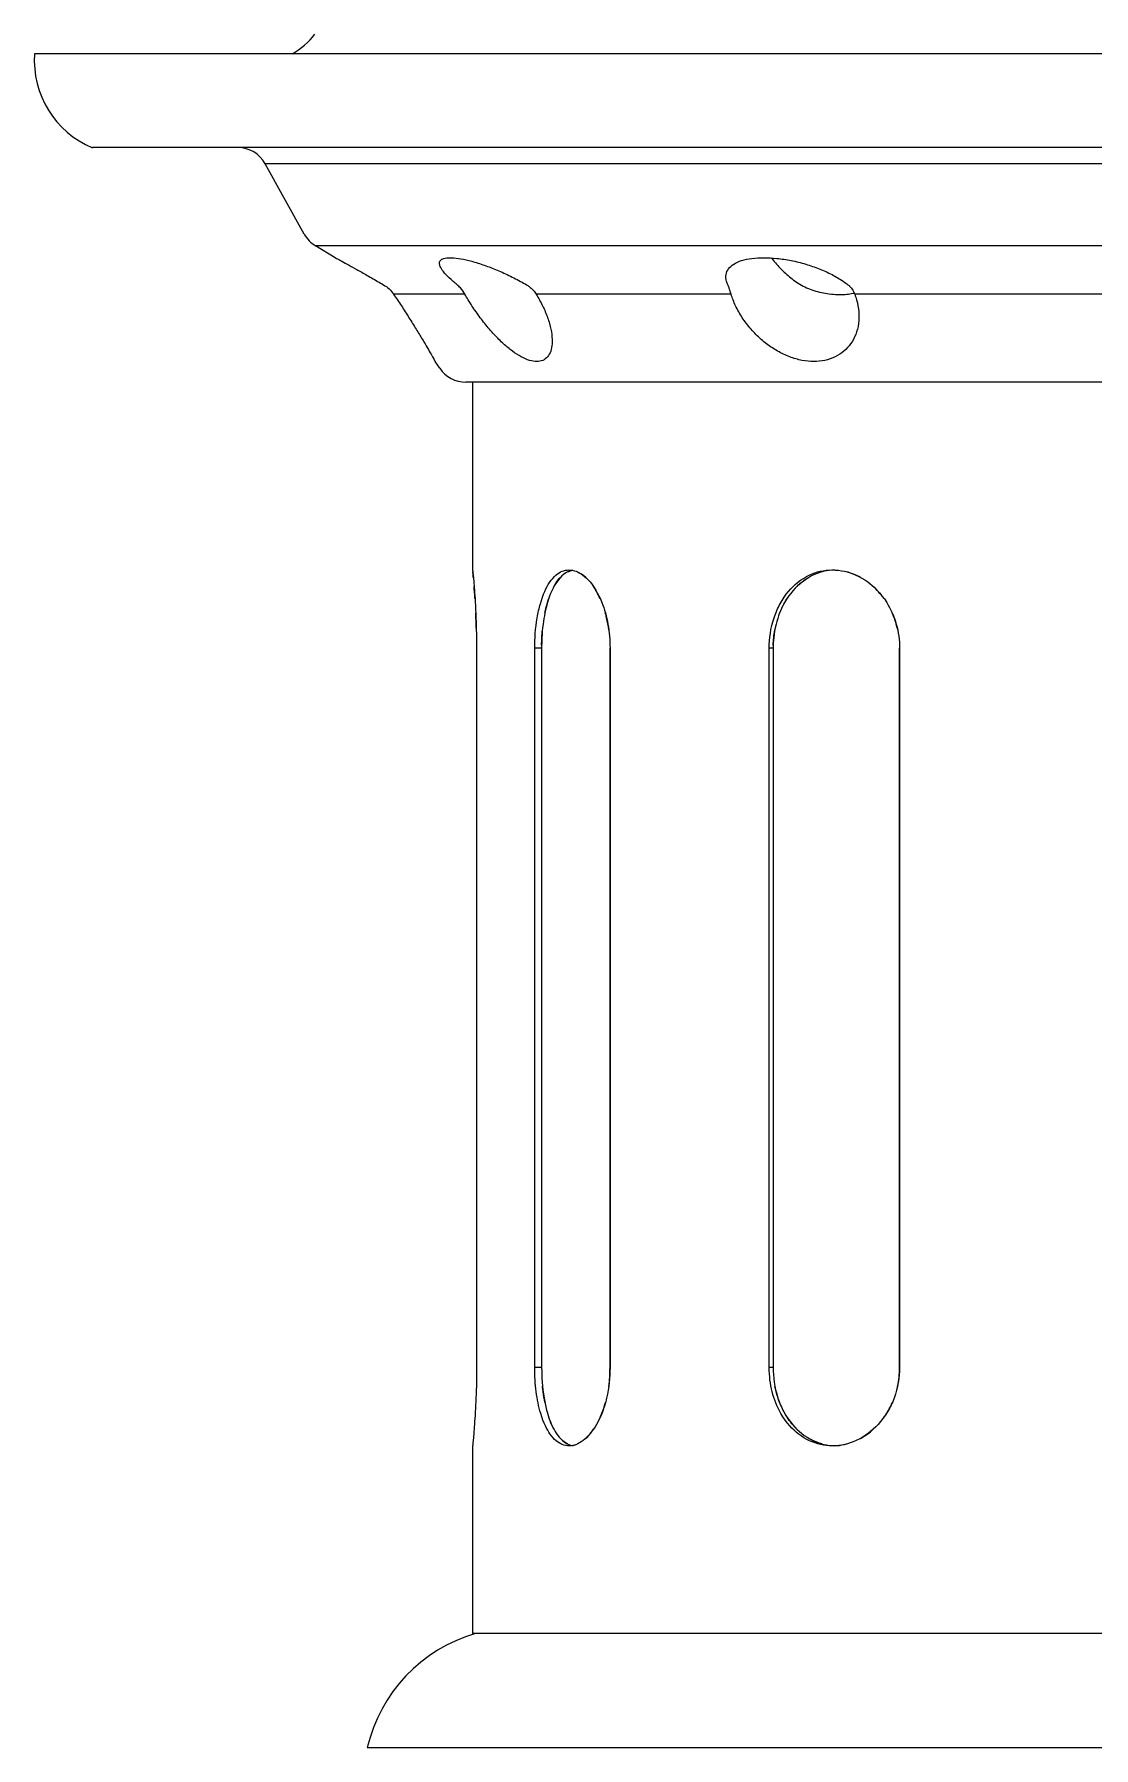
# Model space of a CAD drawing. Header units: millimetres. Extents: x 0 to 13338, y 0 to 11580.
# Drawn here: x 8103.3 to 8171, y 5300.3 to 5409.9 of the extents above; entities that cross this region are included whole.
import ezdxf

# ---------------------------------------------------------------- set-up
doc = ezdxf.new("R2010")
doc.units = ezdxf.units.MM
doc.layers.add('dwgmodels.com', color=250, linetype='Continuous')

# ---------------------------------------------------------------- blocks, each defined once
blk = doc.blocks.new('Public Light 9_side_dwgmodels.com')
at = {"color": 0}
for p, q in [((73.97, 4697.81), (-74.03, 4697.81)), ((73.97, 4697.81), (-74.03, 4697.81)), ((70.26, 4691.81), (-70.33, 4691.81)), ((70.26, 4691.81), (-70.33, 4691.81)), ((59.23, 4690.78), (-59.3, 4690.78)), ((59.23, 4690.78), (-59.3, 4690.78)), ((-56.79, 4686.28), (-59.3, 4690.78)), ((56.01, 4685.53), (-56.07, 4685.53)), ((56.01, 4685.53), (-56.07, 4685.53)), ((-54.81, 4684.77), (-56.07, 4685.53)), ((-46.52, 4682.43), (-51.08, 4682.43)), ((-46.52, 4682.43), (-51.08, 4682.43)), ((-29.51, 4682.43), (-41.96, 4682.43)), ((-29.51, 4682.43), (-41.96, 4682.43)), ((-4.59, 4682.43), (-21.61, 4682.43)), ((-4.59, 4682.43), (-21.61, 4682.43)), ((-48.13, 4677.7), (-48.42, 4678.13)), ((46.4, 4676.81), (-46.46, 4676.81)), ((46.4, 4676.81), (-46.46, 4676.81)), ((-46.03, 4676.81), (-46.03, 4664.81)), ((-45.78, 4659.81), (-45.78, 4613.81)), ((-45.78, 4659.81), (-45.78, 4613.81)), ((-41.62, 4659.81), (-42.06, 4659.81)), ((-41.62, 4659.81), (-42.06, 4659.81)), ((-42.06, 4613.81), (-42.06, 4659.81)), ((-42.06, 4613.81), (-42.06, 4659.81)), ((-41.62, 4659.81), (-41.62, 4613.81)), ((-41.62, 4659.81), (-41.62, 4613.81)), ((-37.25, 4659.81), (-37.25, 4613.81)), ((-37.25, 4659.81), (-37.25, 4659.81)), ((-37.25, 4659.81), (-37.25, 4659.81)), ((-37.25, 4613.81), (-37.25, 4659.81)), ((-37.25, 4659.81), (-37.25, 4613.81)), ((-37.25, 4613.81), (-37.25, 4659.81)), ((-26.82, 4659.81), (-27.07, 4659.81)), ((-27.07, 4613.81), (-27.07, 4659.81)), ((-26.82, 4659.81), (-27.07, 4659.81)), ((-27.07, 4613.81), (-27.07, 4659.81)), ((-26.82, 4659.81), (-26.82, 4613.81)), ((-26.82, 4659.81), (-26.82, 4613.81)), ((-18.74, 4659.81), (-18.74, 4659.81)), ((-18.74, 4613.81), (-18.74, 4659.81)), ((-18.74, 4659.81), (-18.74, 4613.81)), ((-18.74, 4659.81), (-18.74, 4659.81)), ((-18.74, 4659.81), (-18.74, 4613.81)), ((-18.74, 4613.81), (-18.74, 4659.81)), ((-41.62, 4613.81), (-42.06, 4613.81)), ((-41.62, 4613.81), (-42.06, 4613.81)), ((-37.25, 4613.81), (-37.25, 4613.81)), ((-37.25, 4613.81), (-37.25, 4613.81)), ((-26.82, 4613.81), (-27.07, 4613.81)), ((-26.82, 4613.81), (-27.07, 4613.81)), ((-18.74, 4613.81), (-18.74, 4613.81)), ((-18.74, 4613.81), (-18.74, 4613.81)), ((-46.03, 4608.81), (-46.03, 4596.81)), ((45.97, 4596.81), (-46.03, 4596.81)), ((45.97, 4596.81), (-46.03, 4596.81)), ((52.7, 4589.51), (-52.77, 4589.51)), ((52.7, 4589.51), (-52.77, 4589.51))]:
    blk.add_line(p, q, dxfattribs=at)
for centre, radius, start, end in [((-60.04, 4702.15), 5, 299.7296, 321.8332), ((-67.98, 4697.4), 6.07, 176.1674, 247.1977), ((-61.04, 4689.81), 2, 29.0581, 90), ((-55.05, 4687.25), 2, 209.0581, 239.0362), ((-46.46, 4678.81), 2, 213.6901, 270), ((-43.03, 4587.22), 10, 106.4102, 166.732)]:
    blk.add_arc(centre, radius, start, end, dxfattribs=at)
for points, knots in [([(-54.81, 4684.77), (-54.81, 4684.77), (-54.78, 4684.76), (-54.67, 4684.7), (-54.58, 4684.65), (-54.36, 4684.53), (-54.22, 4684.45), (-53.89, 4684.27), (-53.71, 4684.17), (-53.32, 4683.95), (-53.1, 4683.83), (-52.62, 4683.56), (-52.37, 4683.41), (-51.98, 4683.19), (-51.86, 4683.11), (-51.73, 4683.04)], [20.347716, 20.347716, 20.347716, 20.347716, 21.254439, 21.254439, 22.161163, 22.161163, 23.067886, 23.067886, 23.97461, 23.97461, 24.885748, 24.885748, 25.796886, 25.796886, 26.225618, 26.225618, 26.225618, 26.225618]), ([(-54.81, 4684.77), (-54.81, 4684.77), (-54.78, 4684.76), (-54.67, 4684.7), (-54.58, 4684.65), (-54.36, 4684.53), (-54.22, 4684.45), (-53.89, 4684.27), (-53.71, 4684.17), (-53.32, 4683.95), (-53.1, 4683.83), (-52.62, 4683.56), (-52.37, 4683.41), (-51.98, 4683.19), (-51.86, 4683.11), (-51.73, 4683.04)], [20.347716, 20.347716, 20.347716, 20.347716, 21.254439, 21.254439, 22.161163, 22.161163, 23.067886, 23.067886, 23.97461, 23.97461, 24.885748, 24.885748, 25.796886, 25.796886, 26.225618, 26.225618, 26.225618, 26.225618]), ([(-47.02, 4683.04), (-47.11, 4683.11), (-47.2, 4683.19), (-47.46, 4683.41), (-47.61, 4683.56), (-47.86, 4683.83), (-47.96, 4683.95), (-48.09, 4684.17), (-48.13, 4684.27), (-48.16, 4684.45), (-48.14, 4684.53), (-48.04, 4684.65), (-47.97, 4684.7), (-47.76, 4684.76), (-47.62, 4684.77), (-47.32, 4684.77), (-47.14, 4684.76), (-46.73, 4684.7), (-46.51, 4684.65), (-46.02, 4684.53), (-45.76, 4684.45), (-45.22, 4684.27), (-44.94, 4684.17), (-44.4, 4683.95), (-44.12, 4683.83), (-43.54, 4683.56), (-43.25, 4683.41), (-42.84, 4683.19), (-42.71, 4683.11), (-42.58, 4683.04)], [14.469813, 14.469813, 14.469813, 14.469813, 14.898545, 14.898545, 15.809683, 15.809683, 16.720821, 16.720821, 17.627545, 17.627545, 18.534268, 18.534268, 19.440992, 19.440992, 20.347716, 20.347716, 21.254439, 21.254439, 22.161163, 22.161163, 23.067886, 23.067886, 23.97461, 23.97461, 24.885748, 24.885748, 25.796886, 25.796886, 26.225618, 26.225618, 26.225618, 26.225618]), ([(-47.02, 4683.04), (-47.11, 4683.11), (-47.2, 4683.19), (-47.46, 4683.41), (-47.61, 4683.56), (-47.86, 4683.83), (-47.96, 4683.95), (-48.09, 4684.17), (-48.13, 4684.27), (-48.16, 4684.45), (-48.14, 4684.53), (-48.04, 4684.65), (-47.97, 4684.7), (-47.76, 4684.76), (-47.62, 4684.77), (-47.32, 4684.77), (-47.14, 4684.76), (-46.73, 4684.7), (-46.51, 4684.65), (-46.02, 4684.53), (-45.76, 4684.45), (-45.22, 4684.27), (-44.94, 4684.17), (-44.4, 4683.95), (-44.12, 4683.83), (-43.54, 4683.56), (-43.25, 4683.41), (-42.84, 4683.19), (-42.71, 4683.11), (-42.58, 4683.04)], [14.469813, 14.469813, 14.469813, 14.469813, 14.898545, 14.898545, 15.809683, 15.809683, 16.720821, 16.720821, 17.627545, 17.627545, 18.534268, 18.534268, 19.440992, 19.440992, 20.347716, 20.347716, 21.254439, 21.254439, 22.161163, 22.161163, 23.067886, 23.067886, 23.97461, 23.97461, 24.885748, 24.885748, 25.796886, 25.796886, 26.225618, 26.225618, 26.225618, 26.225618]), ([(-29.72, 4683.04), (-29.76, 4683.11), (-29.78, 4683.19), (-29.84, 4683.41), (-29.85, 4683.56), (-29.81, 4683.83), (-29.75, 4683.95), (-29.59, 4684.17), (-29.48, 4684.27), (-29.2, 4684.45), (-29.03, 4684.53), (-28.64, 4684.65), (-28.42, 4684.7), (-27.94, 4684.76), (-27.68, 4684.77), (-27.16, 4684.77), (-26.88, 4684.76), (-26.28, 4684.7), (-25.98, 4684.65), (-25.36, 4684.53), (-25.04, 4684.45), (-24.44, 4684.27), (-24.15, 4684.17), (-23.6, 4683.95), (-23.32, 4683.83), (-22.8, 4683.56), (-22.56, 4683.41), (-22.23, 4683.19), (-22.13, 4683.11), (-22.04, 4683.04)], [14.469813, 14.469813, 14.469813, 14.469813, 14.898545, 14.898545, 15.809683, 15.809683, 16.720821, 16.720821, 17.627545, 17.627545, 18.534268, 18.534268, 19.440992, 19.440992, 20.347716, 20.347716, 21.254439, 21.254439, 22.161163, 22.161163, 23.067886, 23.067886, 23.97461, 23.97461, 24.885748, 24.885748, 25.796886, 25.796886, 26.225618, 26.225618, 26.225618, 26.225618]), ([(-29.72, 4683.04), (-29.76, 4683.11), (-29.78, 4683.19), (-29.84, 4683.41), (-29.85, 4683.56), (-29.81, 4683.83), (-29.75, 4683.95), (-29.59, 4684.17), (-29.48, 4684.27), (-29.2, 4684.45), (-29.03, 4684.53), (-28.64, 4684.65), (-28.42, 4684.7), (-27.94, 4684.76), (-27.68, 4684.77), (-27.16, 4684.77), (-26.88, 4684.76), (-26.28, 4684.7), (-25.98, 4684.65), (-25.36, 4684.53), (-25.04, 4684.45), (-24.44, 4684.27), (-24.15, 4684.17), (-23.6, 4683.95), (-23.32, 4683.83), (-22.8, 4683.56), (-22.56, 4683.41), (-22.23, 4683.19), (-22.13, 4683.11), (-22.04, 4683.04)], [14.469813, 14.469813, 14.469813, 14.469813, 14.898545, 14.898545, 15.809683, 15.809683, 16.720821, 16.720821, 17.627545, 17.627545, 18.534268, 18.534268, 19.440992, 19.440992, 20.347716, 20.347716, 21.254439, 21.254439, 22.161163, 22.161163, 23.067886, 23.067886, 23.97461, 23.97461, 24.885748, 24.885748, 25.796886, 25.796886, 26.225618, 26.225618, 26.225618, 26.225618]), ([(-26.94, 4684.76), (-26.92, 4684.74), (-26.91, 4684.73), (-26.71, 4684.47), (-26.51, 4684.23), (-26.07, 4683.8), (-25.84, 4683.59), (-25.49, 4683.32), (-25.36, 4683.23), (-25.22, 4683.14)], [1.70545, 1.70545, 1.70545, 1.70545, 1.765373, 1.765373, 2.648059, 2.648059, 3.530746, 3.530746, 3.994297, 3.994297, 3.994297, 3.994297]), ([(-26.94, 4684.76), (-26.92, 4684.74), (-26.91, 4684.73), (-26.71, 4684.47), (-26.51, 4684.23), (-26.07, 4683.8), (-25.84, 4683.59), (-25.49, 4683.32), (-25.36, 4683.23), (-25.22, 4683.14)], [1.70545, 1.70545, 1.70545, 1.70545, 1.765373, 1.765373, 2.648059, 2.648059, 3.530746, 3.530746, 3.994297, 3.994297, 3.994297, 3.994297]), ([(-51.73, 4683.04), (-51.6, 4682.97), (-51.48, 4682.88), (-51.26, 4682.67), (-51.16, 4682.56), (-51.08, 4682.43)], [-0.9069538, -0.9069538, -0.9069538, -0.9069538, -0.4485006, -0.4485006, 0, 0, 0, 0]), ([(-51.73, 4683.04), (-51.6, 4682.97), (-51.48, 4682.88), (-51.26, 4682.67), (-51.16, 4682.56), (-51.08, 4682.43)], [-0.9069538, -0.9069538, -0.9069538, -0.9069538, -0.4485006, -0.4485006, 0, 0, 0, 0]), ([(-51.08, 4682.43), (-51, 4682.31), (-50.91, 4682.19), (-50.67, 4681.82), (-50.5, 4681.57), (-50.18, 4681.06), (-50.02, 4680.81), (-49.71, 4680.32), (-49.57, 4680.08), (-49.3, 4679.65), (-49.18, 4679.44), (-48.97, 4679.1), (-48.88, 4678.94), (-48.72, 4678.66), (-48.65, 4678.53), (-48.53, 4678.33), (-48.49, 4678.26), (-48.43, 4678.16), (-48.42, 4678.13), (-48.42, 4678.13)], [-14.134817, -14.134817, -14.134817, -14.134817, -13.697975, -13.697975, -12.813723, -12.813723, -11.929471, -11.929471, -11.045219, -11.045219, -10.160967, -10.160967, -9.332972, -9.332972, -8.504977, -8.504977, -7.676982, -7.676982, -6.848987, -6.848987, -6.848987, -6.848987]), ([(-51.08, 4682.43), (-51, 4682.31), (-50.91, 4682.19), (-50.67, 4681.82), (-50.5, 4681.57), (-50.18, 4681.06), (-50.02, 4680.81), (-49.71, 4680.32), (-49.57, 4680.08), (-49.3, 4679.65), (-49.18, 4679.44), (-48.97, 4679.1), (-48.88, 4678.94), (-48.72, 4678.66), (-48.65, 4678.53), (-48.53, 4678.33), (-48.49, 4678.26), (-48.43, 4678.16), (-48.42, 4678.13), (-48.42, 4678.13)], [-14.134817, -14.134817, -14.134817, -14.134817, -13.697975, -13.697975, -12.813723, -12.813723, -11.929471, -11.929471, -11.045219, -11.045219, -10.160967, -10.160967, -9.332972, -9.332972, -8.504977, -8.504977, -7.676982, -7.676982, -6.848987, -6.848987, -6.848987, -6.848987]), ([(-46.52, 4682.43), (-46.61, 4682.59), (-46.7, 4682.72), (-46.88, 4682.92), (-46.95, 4682.98), (-47.02, 4683.04)], [-4.053467, -4.053467, -4.053467, -4.053467, -3.5042451, -3.5042451, -3.1494421, -3.1494421, -3.1494421, -3.1494421]), ([(-46.52, 4682.43), (-46.61, 4682.59), (-46.7, 4682.72), (-46.88, 4682.92), (-46.95, 4682.98), (-47.02, 4683.04)], [-4.053467, -4.053467, -4.053467, -4.053467, -3.5042451, -3.5042451, -3.1494421, -3.1494421, -3.1494421, -3.1494421]), ([(-41.96, 4682.43), (-41.89, 4682.31), (-41.82, 4682.19), (-41.62, 4681.82), (-41.49, 4681.57), (-41.28, 4681.06), (-41.19, 4680.81), (-41.05, 4680.32), (-41, 4680.08), (-40.95, 4679.65), (-40.94, 4679.44), (-40.97, 4679.1), (-40.99, 4678.94), (-41.09, 4678.66), (-41.16, 4678.53), (-41.33, 4678.33), (-41.43, 4678.26), (-41.67, 4678.16), (-41.8, 4678.13), (-42.07, 4678.13), (-42.23, 4678.16), (-42.56, 4678.26), (-42.74, 4678.33), (-43.11, 4678.53), (-43.3, 4678.66), (-43.68, 4678.94), (-43.87, 4679.1), (-44.25, 4679.44), (-44.45, 4679.65), (-44.86, 4680.08), (-45.06, 4680.32), (-45.45, 4680.81), (-45.64, 4681.06), (-45.99, 4681.57), (-46.16, 4681.82), (-46.31, 4682.07), (-46.38, 4682.19), (-46.45, 4682.31), (-46.52, 4682.43)], [-14.134817, -14.134817, -14.134817, -14.134817, -13.697975, -13.697975, -12.813723, -12.813723, -11.929471, -11.929471, -11.045219, -11.045219, -10.160967, -10.160967, -9.332972, -9.332972, -8.504977, -8.504977, -7.676982, -7.676982, -6.848987, -6.848987, -6.020992, -6.020992, -5.192997, -5.192997, -4.365002, -4.365002, -3.537007, -3.537007, -2.652756, -2.652756, -1.768504, -1.768504, -0.884252, -0.884252, 0, 0, 0, 0.436843, 0.436843, 0.436843, 0.436843]), ([(-41.96, 4682.43), (-41.89, 4682.31), (-41.82, 4682.19), (-41.62, 4681.82), (-41.49, 4681.57), (-41.28, 4681.06), (-41.19, 4680.81), (-41.05, 4680.32), (-41, 4680.08), (-40.95, 4679.65), (-40.94, 4679.44), (-40.97, 4679.1), (-40.99, 4678.94), (-41.09, 4678.66), (-41.16, 4678.53), (-41.33, 4678.33), (-41.43, 4678.26), (-41.67, 4678.16), (-41.8, 4678.13), (-42.07, 4678.13), (-42.23, 4678.16), (-42.56, 4678.26), (-42.74, 4678.33), (-43.11, 4678.53), (-43.3, 4678.66), (-43.68, 4678.94), (-43.87, 4679.1), (-44.25, 4679.44), (-44.45, 4679.65), (-44.86, 4680.08), (-45.06, 4680.32), (-45.45, 4680.81), (-45.64, 4681.06), (-45.99, 4681.57), (-46.16, 4681.82), (-46.31, 4682.07), (-46.38, 4682.19), (-46.45, 4682.31), (-46.52, 4682.43)], [-14.134817, -14.134817, -14.134817, -14.134817, -13.697975, -13.697975, -12.813723, -12.813723, -11.929471, -11.929471, -11.045219, -11.045219, -10.160967, -10.160967, -9.332972, -9.332972, -8.504977, -8.504977, -7.676982, -7.676982, -6.848987, -6.848987, -6.020992, -6.020992, -5.192997, -5.192997, -4.365002, -4.365002, -3.537007, -3.537007, -2.652756, -2.652756, -1.768504, -1.768504, -0.884252, -0.884252, 0, 0, 0, 0.436843, 0.436843, 0.436843, 0.436843]), ([(-42.58, 4683.04), (-42.53, 4683.01), (-42.47, 4682.97), (-42.23, 4682.79), (-42.08, 4682.63), (-41.96, 4682.43)], [-0.9093199, -0.9093199, -0.9093199, -0.9093199, -0.699633, -0.699633, 0, 0, 0, 0]), ([(-42.58, 4683.04), (-42.53, 4683.01), (-42.47, 4682.97), (-42.23, 4682.79), (-42.08, 4682.63), (-41.96, 4682.43)], [-0.9093199, -0.9093199, -0.9093199, -0.9093199, -0.699633, -0.699633, 0, 0, 0, 0]), ([(-29.51, 4682.43), (-29.55, 4682.59), (-29.6, 4682.72), (-29.67, 4682.92), (-29.7, 4682.98), (-29.72, 4683.04)], [-4.053467, -4.053467, -4.053467, -4.053467, -3.5042451, -3.5042451, -3.1494421, -3.1494421, -3.1494421, -3.1494421]), ([(-29.51, 4682.43), (-29.55, 4682.59), (-29.6, 4682.72), (-29.67, 4682.92), (-29.7, 4682.98), (-29.72, 4683.04)], [-4.053467, -4.053467, -4.053467, -4.053467, -3.5042451, -3.5042451, -3.1494421, -3.1494421, -3.1494421, -3.1494421]), ([(-21.61, 4682.43), (-21.56, 4682.31), (-21.52, 4682.19), (-21.42, 4681.82), (-21.37, 4681.57), (-21.33, 4681.06), (-21.33, 4680.81), (-21.4, 4680.32), (-21.46, 4680.08), (-21.63, 4679.65), (-21.74, 4679.44), (-21.99, 4679.1), (-22.13, 4678.94), (-22.46, 4678.66), (-22.65, 4678.53), (-23.06, 4678.33), (-23.28, 4678.26), (-23.75, 4678.16), (-23.99, 4678.13), (-24.46, 4678.13), (-24.72, 4678.16), (-25.24, 4678.26), (-25.5, 4678.33), (-26.03, 4678.53), (-26.29, 4678.66), (-26.78, 4678.94), (-27.02, 4679.1), (-27.47, 4679.44), (-27.7, 4679.65), (-28.14, 4680.08), (-28.34, 4680.32), (-28.72, 4680.81), (-28.88, 4681.06), (-29.17, 4681.57), (-29.29, 4681.82), (-29.38, 4682.07), (-29.43, 4682.19), (-29.47, 4682.31), (-29.51, 4682.43)], [-14.134817, -14.134817, -14.134817, -14.134817, -13.697975, -13.697975, -12.813723, -12.813723, -11.929471, -11.929471, -11.045219, -11.045219, -10.160967, -10.160967, -9.332972, -9.332972, -8.504977, -8.504977, -7.676982, -7.676982, -6.848987, -6.848987, -6.020992, -6.020992, -5.192997, -5.192997, -4.365002, -4.365002, -3.537007, -3.537007, -2.652756, -2.652756, -1.768504, -1.768504, -0.884252, -0.884252, 0, 0, 0, 0.436843, 0.436843, 0.436843, 0.436843]), ([(-21.61, 4682.43), (-21.56, 4682.31), (-21.52, 4682.19), (-21.42, 4681.82), (-21.37, 4681.57), (-21.33, 4681.06), (-21.33, 4680.81), (-21.4, 4680.32), (-21.46, 4680.08), (-21.63, 4679.65), (-21.74, 4679.44), (-21.99, 4679.1), (-22.13, 4678.94), (-22.46, 4678.66), (-22.65, 4678.53), (-23.06, 4678.33), (-23.28, 4678.26), (-23.75, 4678.16), (-23.99, 4678.13), (-24.46, 4678.13), (-24.72, 4678.16), (-25.24, 4678.26), (-25.5, 4678.33), (-26.03, 4678.53), (-26.29, 4678.66), (-26.78, 4678.94), (-27.02, 4679.1), (-27.47, 4679.44), (-27.7, 4679.65), (-28.14, 4680.08), (-28.34, 4680.32), (-28.72, 4680.81), (-28.88, 4681.06), (-29.17, 4681.57), (-29.29, 4681.82), (-29.38, 4682.07), (-29.43, 4682.19), (-29.47, 4682.31), (-29.51, 4682.43)], [-14.134817, -14.134817, -14.134817, -14.134817, -13.697975, -13.697975, -12.813723, -12.813723, -11.929471, -11.929471, -11.045219, -11.045219, -10.160967, -10.160967, -9.332972, -9.332972, -8.504977, -8.504977, -7.676982, -7.676982, -6.848987, -6.848987, -6.020992, -6.020992, -5.192997, -5.192997, -4.365002, -4.365002, -3.537007, -3.537007, -2.652756, -2.652756, -1.768504, -1.768504, -0.884252, -0.884252, 0, 0, 0, 0.436843, 0.436843, 0.436843, 0.436843]), ([(-25.22, 4683.14), (-24.95, 4682.96), (-24.65, 4682.82), (-24.02, 4682.6), (-23.69, 4682.53), (-23.19, 4682.45), (-23.01, 4682.44), (-22.7, 4682.42), (-22.57, 4682.42), (-22.29, 4682.42), (-22.15, 4682.43), (-21.88, 4682.47), (-21.76, 4682.49), (-21.64, 4682.51)], [-5.552406, -5.552406, -5.552406, -5.552406, -4.619867, -4.619867, -3.643063, -3.643063, -3.106776, -3.106776, -2.67758, -2.67758, -2.206806, -2.206806, -1.763231, -1.763231, -1.763231, -1.763231]), ([(-25.22, 4683.14), (-24.95, 4682.96), (-24.65, 4682.82), (-24.02, 4682.6), (-23.69, 4682.53), (-23.19, 4682.45), (-23.01, 4682.44), (-22.7, 4682.42), (-22.57, 4682.42), (-22.29, 4682.42), (-22.15, 4682.43), (-21.88, 4682.47), (-21.76, 4682.49), (-21.64, 4682.51)], [-5.552406, -5.552406, -5.552406, -5.552406, -4.619867, -4.619867, -3.643063, -3.643063, -3.106776, -3.106776, -2.67758, -2.67758, -2.206806, -2.206806, -1.763231, -1.763231, -1.763231, -1.763231]), ([(-22.04, 4683.04), (-21.99, 4683.01), (-21.95, 4682.97), (-21.78, 4682.79), (-21.68, 4682.63), (-21.61, 4682.43)], [-0.9093199, -0.9093199, -0.9093199, -0.9093199, -0.699633, -0.699633, 0, 0, 0, 0]), ([(-22.04, 4683.04), (-21.99, 4683.01), (-21.95, 4682.97), (-21.78, 4682.79), (-21.68, 4682.63), (-21.61, 4682.43)], [-0.9093199, -0.9093199, -0.9093199, -0.9093199, -0.699633, -0.699633, 0, 0, 0, 0]), ([(-46.03, 4664.81), (-46.03, 4664.81), (-46.03, 4664.78), (-46.01, 4664.62), (-45.99, 4664.41), (-45.94, 4663.78), (-45.9, 4663.36), (-45.84, 4662.3), (-45.82, 4661.83), (-45.79, 4660.84), (-45.78, 4660.33), (-45.78, 4659.81)], [8.554863, 8.554863, 8.554863, 8.554863, 10.029938, 10.029938, 12.68358, 12.68358, 14.53656, 14.53656, 15.7687, 15.7687, 17.012653, 17.012653, 17.012653, 17.012653]), ([(-46.03, 4664.81), (-46.03, 4664.81), (-46.03, 4664.78), (-46.01, 4664.62), (-45.99, 4664.41), (-45.94, 4663.78), (-45.9, 4663.36), (-45.84, 4662.3), (-45.82, 4661.83), (-45.79, 4660.84), (-45.78, 4660.33), (-45.78, 4659.81)], [8.554863, 8.554863, 8.554863, 8.554863, 10.029938, 10.029938, 12.68358, 12.68358, 14.53656, 14.53656, 15.7687, 15.7687, 17.012653, 17.012653, 17.012653, 17.012653]), ([(-42.06, 4659.81), (-42.06, 4660.41), (-42.02, 4661.08), (-41.85, 4662.06), (-41.78, 4662.36), (-41.53, 4663.26), (-41.32, 4663.7), (-40.84, 4664.41), (-40.56, 4664.62), (-40.03, 4664.84), (-39.73, 4664.84), (-39.15, 4664.62), (-38.84, 4664.41), (-38.31, 4663.78), (-38.02, 4663.36), (-37.6, 4662.3), (-37.47, 4661.83), (-37.29, 4660.84), (-37.25, 4660.33), (-37.25, 4659.81)], [0, 0, 0, 0, 1.816147, 1.816147, 2.643576, 2.643576, 4.503274, 4.503274, 7.026652, 7.026652, 10.029938, 10.029938, 12.68358, 12.68358, 14.53656, 14.53656, 15.7687, 15.7687, 17.012653, 17.012653, 17.012653, 17.012653]), ([(-42.06, 4659.81), (-42.06, 4660.41), (-42.02, 4661.08), (-41.85, 4662.06), (-41.78, 4662.36), (-41.53, 4663.26), (-41.32, 4663.7), (-40.84, 4664.41), (-40.56, 4664.62), (-40.03, 4664.84), (-39.73, 4664.84), (-39.15, 4664.62), (-38.84, 4664.41), (-38.31, 4663.78), (-38.02, 4663.36), (-37.6, 4662.3), (-37.47, 4661.83), (-37.29, 4660.84), (-37.25, 4660.33), (-37.25, 4659.81)], [0, 0, 0, 0, 1.816147, 1.816147, 2.643576, 2.643576, 4.503274, 4.503274, 7.026652, 7.026652, 10.029938, 10.029938, 12.68358, 12.68358, 14.53656, 14.53656, 15.7687, 15.7687, 17.012653, 17.012653, 17.012653, 17.012653]), ([(-39.65, 4664.79), (-39.73, 4664.77), (-39.8, 4664.75), (-40.07, 4664.64), (-40.36, 4664.47), (-40.87, 4663.73), (-41.08, 4663.3), (-41.37, 4662.3), (-41.46, 4661.83), (-41.61, 4660.73), (-41.62, 4660.2), (-41.62, 4659.81)], [8.796505, 8.796505, 8.796505, 8.796505, 9.481778, 9.481778, 11.265531, 11.265531, 12.52224, 12.52224, 13.445975, 13.445975, 14.59366, 14.59366, 14.59366, 14.59366]), ([(-39.65, 4664.79), (-39.73, 4664.77), (-39.8, 4664.75), (-40.07, 4664.64), (-40.36, 4664.47), (-40.87, 4663.73), (-41.08, 4663.3), (-41.37, 4662.3), (-41.46, 4661.83), (-41.61, 4660.73), (-41.62, 4660.2), (-41.62, 4659.81)], [8.796505, 8.796505, 8.796505, 8.796505, 9.481778, 9.481778, 11.265531, 11.265531, 12.52224, 12.52224, 13.445975, 13.445975, 14.59366, 14.59366, 14.59366, 14.59366]), ([(-39.95, 4664.69), (-39.93, 4664.7), (-39.9, 4664.71), (-39.81, 4664.75), (-39.73, 4664.77), (-39.65, 4664.79)], [6.6114364, 6.6114364, 6.6114364, 6.6114364, 6.8138843, 6.8138843, 7.5178645, 7.5178645, 7.5178645, 7.5178645]), ([(-39.95, 4664.69), (-39.93, 4664.7), (-39.9, 4664.71), (-39.81, 4664.75), (-39.73, 4664.77), (-39.65, 4664.79)], [6.6114364, 6.6114364, 6.6114364, 6.6114364, 6.8138843, 6.8138843, 7.5178645, 7.5178645, 7.5178645, 7.5178645]), ([(-27.07, 4659.81), (-27.07, 4660.41), (-26.99, 4661.08), (-26.66, 4662.06), (-26.53, 4662.36), (-26.05, 4663.26), (-25.64, 4663.7), (-24.76, 4664.41), (-24.25, 4664.62), (-23.31, 4664.84), (-22.78, 4664.84), (-21.8, 4664.62), (-21.29, 4664.41), (-20.42, 4663.78), (-19.96, 4663.36), (-19.3, 4662.3), (-19.09, 4661.83), (-18.81, 4660.84), (-18.74, 4660.33), (-18.74, 4659.81)], [0, 0, 0, 0, 1.816147, 1.816147, 2.643576, 2.643576, 4.503274, 4.503274, 7.026652, 7.026652, 10.029938, 10.029938, 12.68358, 12.68358, 14.53656, 14.53656, 15.7687, 15.7687, 17.012653, 17.012653, 17.012653, 17.012653]), ([(-27.07, 4659.81), (-27.07, 4660.41), (-26.99, 4661.08), (-26.66, 4662.06), (-26.53, 4662.36), (-26.05, 4663.26), (-25.64, 4663.7), (-24.76, 4664.41), (-24.25, 4664.62), (-23.31, 4664.84), (-22.78, 4664.84), (-21.8, 4664.62), (-21.29, 4664.41), (-20.42, 4663.78), (-19.96, 4663.36), (-19.3, 4662.3), (-19.09, 4661.83), (-18.81, 4660.84), (-18.74, 4660.33), (-18.74, 4659.81)], [0, 0, 0, 0, 1.816147, 1.816147, 2.643576, 2.643576, 4.503274, 4.503274, 7.026652, 7.026652, 10.029938, 10.029938, 12.68358, 12.68358, 14.53656, 14.53656, 15.7687, 15.7687, 17.012653, 17.012653, 17.012653, 17.012653]), ([(-22.91, 4664.81), (-23.13, 4664.8), (-23.34, 4664.77), (-23.9, 4664.64), (-24.42, 4664.47), (-25.37, 4663.73), (-25.76, 4663.3), (-26.33, 4662.3), (-26.51, 4661.83), (-26.79, 4660.73), (-26.82, 4660.2), (-26.82, 4659.81)], [8.371252, 8.371252, 8.371252, 8.371252, 9.481778, 9.481778, 11.265531, 11.265531, 12.52224, 12.52224, 13.445975, 13.445975, 14.593659, 14.593659, 14.593659, 14.593659]), ([(-22.91, 4664.81), (-23.13, 4664.8), (-23.34, 4664.77), (-23.9, 4664.64), (-24.42, 4664.47), (-25.37, 4663.73), (-25.76, 4663.3), (-26.33, 4662.3), (-26.51, 4661.83), (-26.79, 4660.73), (-26.82, 4660.2), (-26.82, 4659.81)], [8.371252, 8.371252, 8.371252, 8.371252, 9.481778, 9.481778, 11.265531, 11.265531, 12.52224, 12.52224, 13.445975, 13.445975, 14.593659, 14.593659, 14.593659, 14.593659]), ([(-40.83, 4663.76), (-40.78, 4663.85), (-40.73, 4663.93), (-40.6, 4664.13), (-40.51, 4664.24), (-40.43, 4664.33)], [3.866534, 3.866534, 3.866534, 3.866534, 4.321079, 4.321079, 5.13526, 5.13526, 5.13526, 5.13526]), ([(-40.83, 4663.76), (-40.78, 4663.85), (-40.73, 4663.93), (-40.6, 4664.13), (-40.51, 4664.24), (-40.43, 4664.33)], [3.866534, 3.866534, 3.866534, 3.866534, 4.321079, 4.321079, 5.13526, 5.13526, 5.13526, 5.13526]), ([(-25.28, 4663.76), (-25.19, 4663.85), (-25.1, 4663.93), (-24.86, 4664.13), (-24.7, 4664.24), (-24.54, 4664.33)], [3.866534, 3.866534, 3.866534, 3.866534, 4.321079, 4.321079, 5.13526, 5.13526, 5.13526, 5.13526]), ([(-25.28, 4663.76), (-25.19, 4663.85), (-25.1, 4663.93), (-24.86, 4664.13), (-24.7, 4664.24), (-24.54, 4664.33)], [3.866534, 3.866534, 3.866534, 3.866534, 4.321079, 4.321079, 5.13526, 5.13526, 5.13526, 5.13526]), ([(-41.41, 4662.07), (-41.37, 4662.27), (-41.32, 4662.45), (-41.24, 4662.75), (-41.2, 4662.87), (-41.17, 4662.98)], [2.0037388, 2.0037388, 2.0037388, 2.0037388, 2.5006054, 2.5006054, 2.8379979, 2.8379979, 2.8379979, 2.8379979]), ([(-41.41, 4662.07), (-41.37, 4662.27), (-41.32, 4662.45), (-41.24, 4662.75), (-41.2, 4662.87), (-41.17, 4662.98)], [2.0037388, 2.0037388, 2.0037388, 2.0037388, 2.5006054, 2.5006054, 2.8379979, 2.8379979, 2.8379979, 2.8379979]), ([(-26.4, 4662.07), (-26.32, 4662.27), (-26.23, 4662.45), (-26.07, 4662.75), (-26, 4662.87), (-25.93, 4662.98)], [2.0037388, 2.0037388, 2.0037388, 2.0037388, 2.5006054, 2.5006054, 2.8379979, 2.8379979, 2.8379979, 2.8379979]), ([(-26.4, 4662.07), (-26.32, 4662.27), (-26.23, 4662.45), (-26.07, 4662.75), (-26, 4662.87), (-25.93, 4662.98)], [2.0037388, 2.0037388, 2.0037388, 2.0037388, 2.5006054, 2.5006054, 2.8379979, 2.8379979, 2.8379979, 2.8379979]), ([(-45.79, 4660.97), (-45.8, 4661.23), (-45.81, 4661.49), (-45.82, 4661.86), (-45.83, 4661.97), (-45.83, 4662.07)], [1.1059821, 1.1059821, 1.1059821, 1.1059821, 1.8161475, 1.8161475, 2.1030473, 2.1030473, 2.1030473, 2.1030473]), ([(-45.79, 4660.97), (-45.8, 4661.23), (-45.81, 4661.49), (-45.82, 4661.86), (-45.83, 4661.97), (-45.83, 4662.07)], [1.1059821, 1.1059821, 1.1059821, 1.1059821, 1.8161475, 1.8161475, 2.1030473, 2.1030473, 2.1030473, 2.1030473]), ([(-37.32, 4660.97), (-37.36, 4661.23), (-37.41, 4661.49), (-37.49, 4661.86), (-37.52, 4661.97), (-37.55, 4662.07)], [1.1059821, 1.1059821, 1.1059821, 1.1059821, 1.8161475, 1.8161475, 2.1030473, 2.1030473, 2.1030473, 2.1030473]), ([(-37.32, 4660.97), (-37.36, 4661.23), (-37.41, 4661.49), (-37.49, 4661.86), (-37.52, 4661.97), (-37.55, 4662.07)], [1.1059821, 1.1059821, 1.1059821, 1.1059821, 1.8161475, 1.8161475, 2.1030473, 2.1030473, 2.1030473, 2.1030473]), ([(-18.86, 4660.97), (-18.92, 4661.23), (-18.99, 4661.49), (-19.13, 4661.86), (-19.17, 4661.97), (-19.22, 4662.07)], [1.1059821, 1.1059821, 1.1059821, 1.1059821, 1.8161475, 1.8161475, 2.1030473, 2.1030473, 2.1030473, 2.1030473]), ([(-18.86, 4660.97), (-18.92, 4661.23), (-18.99, 4661.49), (-19.13, 4661.86), (-19.17, 4661.97), (-19.22, 4662.07)], [1.1059821, 1.1059821, 1.1059821, 1.1059821, 1.8161475, 1.8161475, 2.1030473, 2.1030473, 2.1030473, 2.1030473]), ([(-45.78, 4613.81), (-45.78, 4613.2), (-45.79, 4612.53), (-45.83, 4611.55), (-45.85, 4611.26), (-45.9, 4610.36), (-45.93, 4609.92), (-45.99, 4609.21), (-46.01, 4609), (-46.03, 4608.84), (-46.03, 4608.81), (-46.03, 4608.81)], [0, 0, 0, 0, 1.816147, 1.816147, 2.643576, 2.643576, 4.503274, 4.503274, 7.026652, 7.026652, 8.554872, 8.554872, 8.554872, 8.554872]), ([(-45.78, 4613.81), (-45.78, 4613.2), (-45.79, 4612.53), (-45.83, 4611.55), (-45.85, 4611.26), (-45.9, 4610.36), (-45.93, 4609.92), (-45.99, 4609.21), (-46.01, 4609), (-46.03, 4608.84), (-46.03, 4608.81), (-46.03, 4608.81)], [0, 0, 0, 0, 1.816147, 1.816147, 2.643576, 2.643576, 4.503274, 4.503274, 7.026652, 7.026652, 8.552907, 8.552907, 8.552907, 8.552907]), ([(-37.25, 4613.81), (-37.25, 4613.2), (-37.31, 4612.53), (-37.54, 4611.55), (-37.63, 4611.26), (-37.97, 4610.36), (-38.25, 4609.92), (-38.83, 4609.21), (-39.14, 4609), (-39.71, 4608.78), (-40.02, 4608.78), (-40.56, 4609), (-40.83, 4609.2), (-41.27, 4609.84), (-41.49, 4610.25), (-41.81, 4611.31), (-41.9, 4611.78), (-42.03, 4612.77), (-42.06, 4613.29), (-42.06, 4613.81)], [0, 0, 0, 0, 1.816147, 1.816147, 2.643576, 2.643576, 4.503274, 4.503274, 7.026652, 7.026652, 10.029938, 10.029938, 12.68358, 12.68358, 14.536559, 14.536559, 15.768699, 15.768699, 17.012653, 17.012653, 17.012653, 17.012653]), ([(-37.25, 4613.81), (-37.25, 4613.2), (-37.31, 4612.53), (-37.54, 4611.55), (-37.63, 4611.26), (-37.97, 4610.36), (-38.25, 4609.92), (-38.83, 4609.21), (-39.14, 4609), (-39.71, 4608.78), (-40.02, 4608.78), (-40.56, 4609), (-40.83, 4609.2), (-41.27, 4609.84), (-41.49, 4610.25), (-41.81, 4611.31), (-41.9, 4611.78), (-42.03, 4612.77), (-42.06, 4613.29), (-42.06, 4613.81)], [0, 0, 0, 0, 1.816147, 1.816147, 2.643576, 2.643576, 4.503274, 4.503274, 7.026652, 7.026652, 10.029938, 10.029938, 12.68358, 12.68358, 14.536559, 14.536559, 15.768699, 15.768699, 17.012653, 17.012653, 17.012653, 17.012653]), ([(-41.62, 4613.81), (-41.62, 4613.23), (-41.58, 4612.56), (-41.41, 4611.56), (-41.35, 4611.26), (-41.09, 4610.33), (-40.87, 4609.89), (-40.43, 4609.23), (-40.15, 4609.01), (-39.81, 4608.87), (-39.73, 4608.84), (-39.65, 4608.83)], [0, 0, 0, 0, 1.73495, 1.73495, 2.500605, 2.500605, 4.321079, 4.321079, 6.813884, 6.813884, 7.518815, 7.518815, 7.518815, 7.518815]), ([(-41.62, 4613.81), (-41.62, 4613.23), (-41.58, 4612.56), (-41.41, 4611.56), (-41.35, 4611.26), (-41.09, 4610.33), (-40.87, 4609.89), (-40.43, 4609.23), (-40.15, 4609.01), (-39.81, 4608.87), (-39.73, 4608.84), (-39.65, 4608.83)], [0, 0, 0, 0, 1.73495, 1.73495, 2.500605, 2.500605, 4.321079, 4.321079, 6.813884, 6.813884, 7.518815, 7.518815, 7.518815, 7.518815]), ([(-18.74, 4613.81), (-18.74, 4613.2), (-18.84, 4612.53), (-19.2, 4611.55), (-19.35, 4611.26), (-19.88, 4610.36), (-20.33, 4609.92), (-21.27, 4609.21), (-21.8, 4609), (-22.76, 4608.78), (-23.28, 4608.78), (-24.25, 4609), (-24.74, 4609.2), (-25.55, 4609.84), (-25.97, 4610.25), (-26.58, 4611.31), (-26.76, 4611.78), (-27.01, 4612.77), (-27.07, 4613.29), (-27.07, 4613.81)], [0, 0, 0, 0, 1.816147, 1.816147, 2.643576, 2.643576, 4.503274, 4.503274, 7.026652, 7.026652, 10.029938, 10.029938, 12.68358, 12.68358, 14.536559, 14.536559, 15.768699, 15.768699, 17.012653, 17.012653, 17.012653, 17.012653]), ([(-18.74, 4613.81), (-18.74, 4613.2), (-18.84, 4612.53), (-19.2, 4611.55), (-19.35, 4611.26), (-19.88, 4610.36), (-20.33, 4609.92), (-21.27, 4609.21), (-21.8, 4609), (-22.76, 4608.78), (-23.28, 4608.78), (-24.25, 4609), (-24.74, 4609.2), (-25.55, 4609.84), (-25.97, 4610.25), (-26.58, 4611.31), (-26.76, 4611.78), (-27.01, 4612.77), (-27.07, 4613.29), (-27.07, 4613.81)], [0, 0, 0, 0, 1.816147, 1.816147, 2.643576, 2.643576, 4.503274, 4.503274, 7.026652, 7.026652, 10.029938, 10.029938, 12.68358, 12.68358, 14.536559, 14.536559, 15.768699, 15.768699, 17.012653, 17.012653, 17.012653, 17.012653]), ([(-26.82, 4613.81), (-26.82, 4613.23), (-26.75, 4612.56), (-26.41, 4611.56), (-26.29, 4611.26), (-25.78, 4610.33), (-25.36, 4609.89), (-24.54, 4609.23), (-24.04, 4609.01), (-23.35, 4608.85), (-23.13, 4608.82), (-22.91, 4608.81)], [0, 0, 0, 0, 1.73495, 1.73495, 2.500605, 2.500605, 4.321079, 4.321079, 6.813884, 6.813884, 7.945697, 7.945697, 7.945697, 7.945697]), ([(-26.82, 4613.81), (-26.82, 4613.23), (-26.75, 4612.56), (-26.41, 4611.56), (-26.29, 4611.26), (-25.78, 4610.33), (-25.36, 4609.89), (-24.54, 4609.23), (-24.04, 4609.01), (-23.35, 4608.85), (-23.13, 4608.82), (-22.91, 4608.81)], [0, 0, 0, 0, 1.73495, 1.73495, 2.500605, 2.500605, 4.321079, 4.321079, 6.813884, 6.813884, 7.945697, 7.945697, 7.945697, 7.945697]), ([(-41.41, 4611.57), (-41.46, 4611.8), (-41.5, 4612.04), (-41.54, 4612.39), (-41.55, 4612.5), (-41.57, 4612.61)], [12.9916756, 12.9916756, 12.9916756, 12.9916756, 13.4459755, 13.4459755, 13.6607544, 13.6607544, 13.6607544, 13.6607544]), ([(-41.41, 4611.57), (-41.46, 4611.8), (-41.5, 4612.04), (-41.54, 4612.39), (-41.55, 4612.5), (-41.57, 4612.61)], [12.9916756, 12.9916756, 12.9916756, 12.9916756, 13.4459755, 13.4459755, 13.6607544, 13.6607544, 13.6607544, 13.6607544]), ([(-26.41, 4611.57), (-26.5, 4611.8), (-26.57, 4612.04), (-26.66, 4612.39), (-26.69, 4612.5), (-26.71, 4612.61)], [12.9916756, 12.9916756, 12.9916756, 12.9916756, 13.4459755, 13.4459755, 13.6607544, 13.6607544, 13.6607544, 13.6607544]), ([(-26.41, 4611.57), (-26.5, 4611.8), (-26.57, 4612.04), (-26.66, 4612.39), (-26.69, 4612.5), (-26.71, 4612.61)], [12.9916756, 12.9916756, 12.9916756, 12.9916756, 13.4459755, 13.4459755, 13.6607544, 13.6607544, 13.6607544, 13.6607544]), ([(-37.88, 4610.63), (-37.85, 4610.71), (-37.81, 4610.8), (-37.69, 4611.11), (-37.61, 4611.33), (-37.54, 4611.57)], [14.2682251, 14.2682251, 14.2682251, 14.2682251, 14.5365594, 14.5365594, 15.1648687, 15.1648687, 15.1648687, 15.1648687]), ([(-37.88, 4610.63), (-37.85, 4610.71), (-37.81, 4610.8), (-37.69, 4611.11), (-37.61, 4611.33), (-37.54, 4611.57)], [14.2682251, 14.2682251, 14.2682251, 14.2682251, 14.5365594, 14.5365594, 15.1648687, 15.1648687, 15.1648687, 15.1648687]), ([(-19.74, 4610.63), (-19.68, 4610.71), (-19.62, 4610.8), (-19.43, 4611.11), (-19.31, 4611.33), (-19.21, 4611.57)], [14.2682251, 14.2682251, 14.2682251, 14.2682251, 14.5365594, 14.5365594, 15.1648686, 15.1648686, 15.1648686, 15.1648686]), ([(-19.74, 4610.63), (-19.68, 4610.71), (-19.62, 4610.8), (-19.43, 4611.11), (-19.31, 4611.33), (-19.21, 4611.57)], [14.2682251, 14.2682251, 14.2682251, 14.2682251, 14.5365594, 14.5365594, 15.1648686, 15.1648686, 15.1648686, 15.1648686]), ([(-38.81, 4609.28), (-38.71, 4609.37), (-38.62, 4609.46), (-38.46, 4609.66), (-38.38, 4609.75), (-38.31, 4609.87)], [11.888519, 11.888519, 11.888519, 11.888519, 12.68358, 12.68358, 13.254296, 13.254296, 13.254296, 13.254296]), ([(-38.81, 4609.28), (-38.71, 4609.37), (-38.62, 4609.46), (-38.46, 4609.66), (-38.38, 4609.75), (-38.31, 4609.87)], [11.888519, 11.888519, 11.888519, 11.888519, 12.68358, 12.68358, 13.254296, 13.254296, 13.254296, 13.254296]), ([(-21.24, 4609.28), (-21.08, 4609.37), (-20.93, 4609.46), (-20.67, 4609.66), (-20.55, 4609.75), (-20.42, 4609.87)], [11.888519, 11.888519, 11.888519, 11.888519, 12.68358, 12.68358, 13.254296, 13.254296, 13.254296, 13.254296]), ([(-21.24, 4609.28), (-21.08, 4609.37), (-20.93, 4609.46), (-20.67, 4609.66), (-20.55, 4609.75), (-20.42, 4609.87)], [11.888519, 11.888519, 11.888519, 11.888519, 12.68358, 12.68358, 13.254296, 13.254296, 13.254296, 13.254296]), ([(-39.65, 4608.83), (-39.58, 4608.84), (-39.5, 4608.86), (-39.39, 4608.9), (-39.36, 4608.92), (-39.33, 4608.93)], [9.274798, 9.274798, 9.274798, 9.274798, 10.029938, 10.029938, 10.306566, 10.306566, 10.306566, 10.306566]), ([(-39.65, 4608.83), (-39.58, 4608.84), (-39.5, 4608.86), (-39.39, 4608.9), (-39.36, 4608.92), (-39.33, 4608.93)], [9.274798, 9.274798, 9.274798, 9.274798, 10.029938, 10.029938, 10.306566, 10.306566, 10.306566, 10.306566]), ([(-22.91, 4608.81), (-22.69, 4608.82), (-22.48, 4608.85), (-22.21, 4608.9), (-22.17, 4608.92), (-22.12, 4608.93)], [8.794629, 8.794629, 8.794629, 8.794629, 10.029938, 10.029938, 10.306566, 10.306566, 10.306566, 10.306566]), ([(-22.91, 4608.81), (-22.69, 4608.82), (-22.48, 4608.85), (-22.21, 4608.9), (-22.17, 4608.92), (-22.12, 4608.93)], [8.794629, 8.794629, 8.794629, 8.794629, 10.029938, 10.029938, 10.306566, 10.306566, 10.306566, 10.306566])]:
    blk.add_open_spline(points, degree=3, knots=knots, dxfattribs=at)
for points in [[(-45.99, 4664.33), (-46, 4664.5), (-46.01, 4664.62), (-46.02, 4664.69)], [(-45.99, 4664.33), (-46, 4664.5), (-46.01, 4664.62), (-46.02, 4664.69)], [(-38.8, 4664.33), (-38.99, 4664.5), (-39.18, 4664.62), (-39.34, 4664.69)], [(-38.8, 4664.33), (-38.99, 4664.5), (-39.18, 4664.62), (-39.34, 4664.69)], [(-21.23, 4664.33), (-21.55, 4664.5), (-21.85, 4664.62), (-22.12, 4664.69)], [(-21.23, 4664.33), (-21.55, 4664.5), (-21.85, 4664.62), (-22.12, 4664.69)], [(-45.88, 4662.98), (-45.9, 4663.29), (-45.92, 4663.55), (-45.94, 4663.76)], [(-45.88, 4662.98), (-45.9, 4663.29), (-45.92, 4663.55), (-45.94, 4663.76)], [(-37.88, 4662.98), (-38.02, 4663.29), (-38.17, 4663.55), (-38.32, 4663.76)], [(-37.88, 4662.98), (-38.02, 4663.29), (-38.17, 4663.55), (-38.32, 4663.76)], [(-19.73, 4662.98), (-19.96, 4663.29), (-20.2, 4663.55), (-20.44, 4663.76)], [(-19.73, 4662.98), (-19.96, 4663.29), (-20.2, 4663.55), (-20.44, 4663.76)], [(-41.62, 4660.01), (-41.62, 4660.31), (-41.6, 4660.64), (-41.57, 4660.97)], [(-41.62, 4660.01), (-41.62, 4660.31), (-41.6, 4660.64), (-41.57, 4660.97)], [(-26.82, 4660.01), (-26.81, 4660.31), (-26.78, 4660.64), (-26.72, 4660.97)], [(-26.82, 4660.01), (-26.81, 4660.31), (-26.78, 4660.64), (-26.72, 4660.97)], [(-37.33, 4612.61), (-37.27, 4613), (-37.25, 4613.41), (-37.25, 4613.81)], [(-37.33, 4612.61), (-37.27, 4613), (-37.25, 4613.41), (-37.25, 4613.81)], [(-18.87, 4612.61), (-18.78, 4613), (-18.74, 4613.41), (-18.74, 4613.81)], [(-18.87, 4612.61), (-18.78, 4613), (-18.74, 4613.41), (-18.74, 4613.81)], [(-40.83, 4609.87), (-40.95, 4610.08), (-41.06, 4610.33), (-41.16, 4610.63)], [(-40.83, 4609.87), (-40.95, 4610.08), (-41.06, 4610.33), (-41.16, 4610.63)], [(-25.3, 4609.87), (-25.52, 4610.08), (-25.73, 4610.33), (-25.92, 4610.63)], [(-25.3, 4609.87), (-25.52, 4610.08), (-25.73, 4610.33), (-25.92, 4610.63)], [(-39.95, 4608.93), (-40.08, 4608.99), (-40.25, 4609.1), (-40.42, 4609.28)], [(-39.95, 4608.93), (-40.08, 4608.99), (-40.25, 4609.1), (-40.42, 4609.28)], [(-23.69, 4608.93), (-23.92, 4608.99), (-24.21, 4609.1), (-24.54, 4609.28)], [(-23.69, 4608.93), (-23.92, 4608.99), (-24.21, 4609.1), (-24.54, 4609.28)]]:
    blk.add_open_spline(points, degree=3, dxfattribs=at)

msp = doc.modelspace()

# ---------------------------------------------------------------- block references
at = {"layer": 'dwgmodels.com'}
msp.add_blockref('Public Light 9_side_dwgmodels.com', (8177.38, 710.8), dxfattribs=at)

doc.saveas('drawing.dxf')
